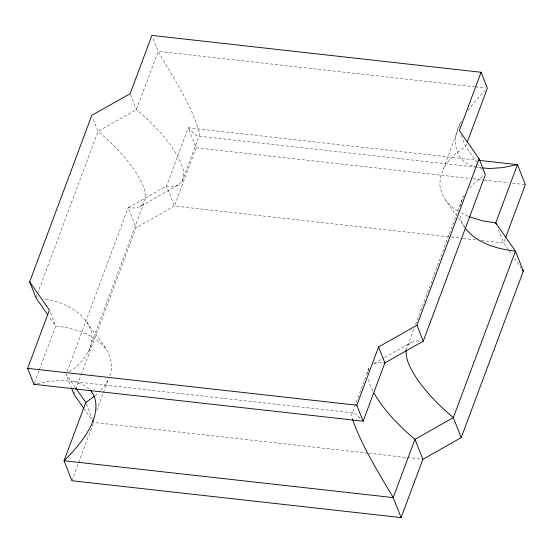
<?xml version="1.0" encoding="UTF-8"?>
<svg xmlns="http://www.w3.org/2000/svg" width="553" height="553" viewBox="0 0 553 553"><rect width="100%" height="100%" fill="white"/><g stroke="black" fill="none" stroke-linecap="round" stroke-linejoin="round"><path stroke-width="0.41" stroke-dasharray="2.77 2.07" d="M459.999 206.843L460.117 205.204L463.124 196.986L464.458 194.988M69.415 371.823L75.471 367.462L82.957 359.962L88.286 351.978L143.697 203.469C148.978 191.214 139.563 178.702 133.446 168.624C123.416 154.653 111.222 142.384 98.068 131.351L92.724 117.782M66.961 371.823L128.172 207.776L134.973 207.99L140.199 206.546L178.564 184.826L182.061 181.757C187.343 169.494 177.928 156.983 171.81 146.904C161.78 132.934 149.587 120.665 136.432 109.632L130.46 94.466M367.966 371.049L369.349 367.213L351.646 414.819L352.461 419.236M406.054 350.097L414.038 328.544M88.286 351.978C103.459 322.593 68.33 301.109 43.189 298.945M96.678 410.582L108.561 378.708M109.653 375.722C118.142 353.996 94.992 337.06 85.839 320.201M461.637 121.052L460.4 123.201L440.388 176.981L439.794 185.186L441.633 193.121L445.842 200.545L456.204 215.366M460.4 123.201C451.414 138.762 454.144 162.596 474.661 166.342M35.952 297.825L37.155 294.597M37.459 293.788L98.068 131.351L136.432 109.632L158.172 51.367L152.517 37.003M34.542 382.697L39.069 370.558M39.374 369.75L55.68 326.049L50.019 311.685M73.929 394.248L75.436 390.204M75.74 389.395L80.869 375.66M81.167 374.851L136.052 227.774L174.416 206.055L450.46 236.961M182.061 181.757L199.771 134.151C191.704 104.206 173.276 78.132 158.172 51.367L474.509 86.793M71.918 480.737L93.657 422.471L92.717 420.066M481.124 167.732L199.066 136.19L196.861 135.789L193.232 132.962L188.276 127.791L196.156 147.789L174.416 206.055L166.536 186.057L188.276 127.791L477.184 160.142M466.532 144.07L465.626 146.497L456.211 153.285L448.725 160.778L443.395 168.762M415.545 324.507L463.124 196.986M505.117 238.868L503.61 242.912L508.539 249.97M108.015 380.201L102.685 388.185L100.383 390.494M468.032 110.434L476.105 99.969L485.002 90.699M95.199 395.685L98.075 392.803M469.608 187.847L475.946 181.508L484.013 175.688M140.199 206.546L143.697 203.469M407.713 345.494L411.211 342.425L416.437 340.973L420.688 341.111M374.319 363.307L383.913 357.874M384.646 357.459L411.211 342.425M178.564 184.826L173.338 186.271L166.536 186.057L128.172 207.776L136.052 227.774M373.593 363.936L378.072 362.692L384.024 362.886M37.21 383.658L48.657 381.349L62.012 380.416L73.597 381.563L352.344 412.773L354.549 413.174L360.929 418.877M475.366 86.89L485.658 88.038M196.156 147.789L469.628 178.412M473.057 178.792L483.343 179.946M484.2 180.043L509.064 182.829M512.493 183.209L525.35 184.647M451.317 237.057L462.46 238.308M463.317 238.405L477.032 239.94M481.317 240.417L503.61 242.912L497.935 228.513M367.987 453.184L93.657 422.471L84.291 409.061M368.844 453.28L422.858 459.329M475.449 166.612L477.813 167.407M73.597 381.563L83.061 384.743L89.468 389.395M468.163 216.264L458.686 211.529M457.974 211.052L452.306 207.23L445.842 200.545M105.568 348.425C93.436 333.687 73.95 328.129 55.68 326.049L48.775 316.171M476.969 162.727L465.626 146.497L461.23 135.319M477.467 163.432L483.384 171.9M509.036 250.675L511.995 254.912M514.463 258.438L521.361 268.316M458.174 218.186L464.589 227.359M75.422 387.653L66.056 374.25L71.095 387.045M464.727 227.283L461.361 221.345L459.709 214.205M372.902 390.93L370.04 384.992L367.925 377.796M86.413 404.07L92.399 419.271M367.69 371.81L367.752 373.524"/><path stroke-width="0.83" d="M47.786 314.761L35.952 297.825L29.662 281.864L91.777 115.39L130.142 93.671L151.888 35.406L481.082 72.263L487.373 88.231L467.14 142.453M481.082 72.263L459.343 130.529L479.071 158.752L485.354 174.72L423.239 341.194L384.874 362.913L363.134 421.179L33.94 384.314L27.65 368.353L49.39 310.088L29.662 281.864M94.522 396.169L85.784 402.473L64.044 460.739L71.918 480.737L401.112 517.594L422.858 459.329L461.223 437.61L523.338 271.136L515.458 251.138L495.73 222.914L482.866 220.93L468.896 216.596M363.134 421.179L356.844 405.211L378.584 346.945L416.948 325.226L479.071 158.752M505.725 237.251L525.35 184.647L517.47 164.649L478.898 160.329M33.94 384.314L35.572 383.982M482.776 167.898L489.398 168.547L502.753 167.621L517.47 164.649L495.73 222.914L496.359 224.518M27.65 368.353L356.844 405.211M465.571 228.769C477.702 243.507 497.195 249.057 515.458 251.138L453.342 417.612L414.978 439.331L393.238 497.596L401.112 517.594M522.35 269.726L523.338 271.136M75.92 388.358L85.784 402.473M83.793 408.356L73.929 394.248L71.413 387.847M90.104 389.858C99.111 399.943 96.257 414.598 91.01 425.769C84.305 439.027 74.62 450.412 64.044 460.739L393.238 497.596C378.293 472.269 362.395 447.052 352.461 419.236M373.973 393.162C384.48 411.045 399.218 426.017 414.978 439.331L422.858 459.329M416.948 325.226L423.239 341.194M461.223 437.61L453.342 417.612C440.188 406.579 427.994 394.317 417.971 380.34C412.103 371.263 405.577 361.351 406.054 350.097M378.584 346.945L384.874 362.913"/></g></svg>
